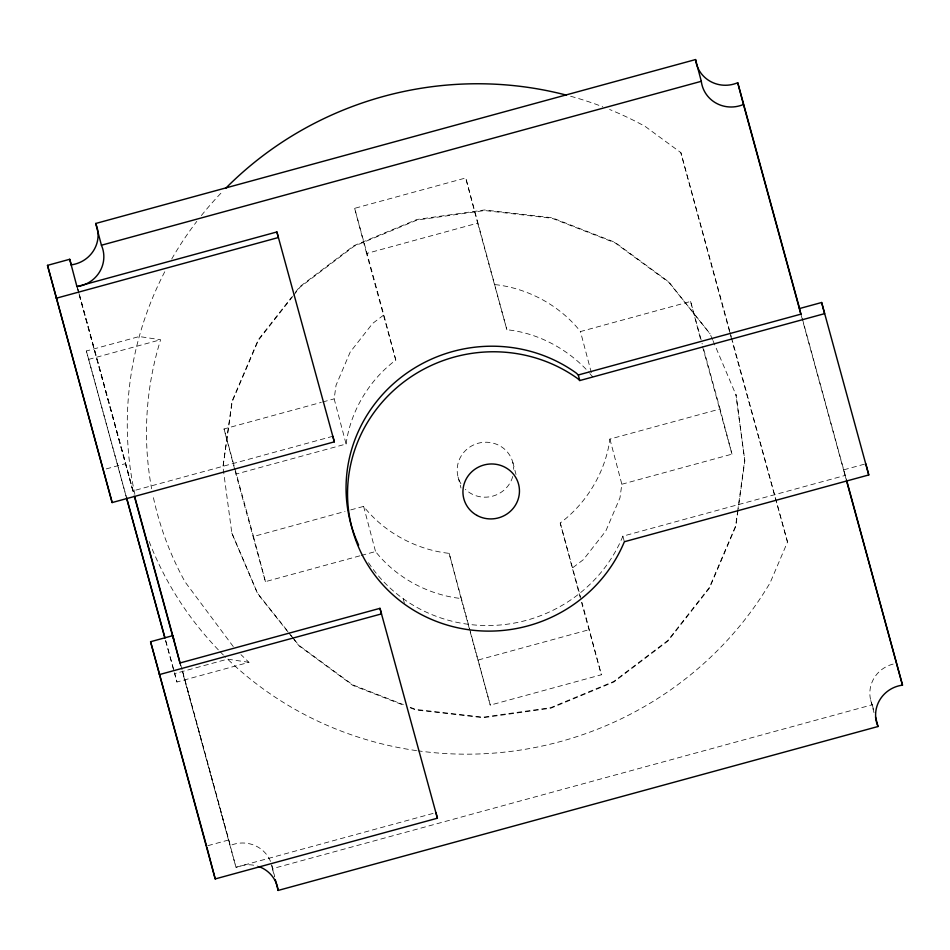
<?xml version="1.0" encoding="UTF-8"?>
<svg xmlns="http://www.w3.org/2000/svg" width="950" height="950" viewBox="0 0 950 950"><rect width="100%" height="100%" fill="white"/><g stroke="black" fill="none" stroke-linecap="round" stroke-linejoin="round"><path stroke-width="0.71" stroke-dasharray="4.75 3.56" d="M288.016 631.976L257.711 593.857L231.824 533.033L222.965 466.949L232.037 401.197L258.257 339.696L291.721 297.017M292.766 296.424L258.412 340.254L232.18 401.755L222.965 466.949M359.812 555.845L265.418 581.649L235.968 474.109L346.097 444.018L334.162 398.858L336.039 385.284L350.206 352.058L372.673 323.404L383.848 314.937L354.647 208.323L465.738 177.971L506.872 329.745C538.033 332.88 568.231 349.22 588.988 372.412M346.097 444.018C350.431 411.243 369.348 379.846 395.782 360.098L383.848 314.937M703.772 349.553L720.053 408.987L609.912 439.078C605.589 471.853 586.661 503.239 560.227 522.999L581.115 600.851M609.912 439.078L621.846 484.239L619.97 497.812L605.803 531.038L583.336 559.692L572.161 568.159M410.174 707.275L415.649 709.401L483.134 717.167L550.679 707.655L613.653 681.506L667.791 640.502L709.389 587.444L735.621 525.932L737.438 512.786M737.639 511.326L744.681 460.192L735.977 394.666L744.836 460.738L738.186 508.963M410.329 707.833L415.791 709.959L483.277 717.725L550.822 708.213L613.807 682.064L667.945 641.06L709.543 588.003L735.763 526.49L737.984 510.423M731.631 338.058L787.502 542.034L770.165 582.683A345.479 334.483 -14.8 0 1 418.036 750.832M295.331 292.41L299.856 286.639L353.994 245.634L416.979 219.486L484.512 209.974L552.009 217.74L614.852 242.25L668.764 281.853L710.078 333.842L712.536 339.803M293.669 295.272L300.01 287.197L354.136 246.192L417.121 220.044L484.666 210.532L552.152 218.298L615.006 242.808L668.919 282.411L710.078 333.842M395.782 360.098L366.581 253.484L477.672 223.131L465.738 177.971M126.124 496.434L86.367 350.989L139.246 336.537L160.609 339.732A328.463 318.001 -14.8 0 0 151.644 488.763M88.599 359.409L160.609 339.732M234.84 469.882L224.034 428.949L321.29 402.372M322.727 401.981L334.162 398.858M494.938 284.584C527.749 288.147 560.037 305.544 580.462 331.55L690.602 301.447L702.228 343.9M106.234 468.908L125.673 463.6L79.503 294.999M332.856 436.276L132.893 490.912L125.673 463.6M265.418 581.649L253.484 536.489L345.028 511.468M350.74 509.901L363.624 506.386C384.049 532.392 416.326 549.789 449.148 553.351L490.271 705.126L601.362 674.773L582.029 602.597M361.249 555.453L375.547 551.546C395.984 577.553 428.26 594.949 461.082 598.512L490.271 705.126M621.846 484.239L731.987 454.147L720.053 408.987M864.429 464.182L843.6 469.87L845.072 475.451L622.891 536.168A143.949 139.365 -14.8 0 1 502.194 624.803A143.949 139.365 -14.8 0 1 367.876 561.747M165.609 640.609L176.949 682.005L248.959 662.328L240.979 654.657M478.349 659.965L589.428 629.613M207.919 845.654L228.748 839.966L182.578 671.365M433.081 813.414L235.968 867.279L182.305 671.341M182.436 671.044L230.221 845.536A30.542 29.569 -14.8 0 1 272.389 868.692L872.266 704.769A30.542 29.569 -14.8 0 1 894.425 663.789M248.959 662.328L227.596 659.134L174.729 673.586L176.949 682.005M294.286 639.504L298.882 645.288L352.794 684.891L403.346 704.603M292.6 637.759L299.024 645.846L352.949 685.449L404.866 705.696M729.683 330.933L680.853 152.629L645.216 126.457A345.479 334.483 -14.8 0 0 609.615 109.499M589.831 373.492L592.396 376.711L580.462 331.55M231.824 533.033L257.569 593.299L289.702 633.733M290.617 634.885L293.372 638.352M288.931 633.139L291.686 636.607M233.273 646.582L185.167 582.053A328.463 318.001 -14.8 0 1 152.784 494.582M712.963 340.599L736.119 395.224M787.502 542.034L732.224 341.478M802.346 318.701L846.616 480.32M801.289 315.578L846.094 479.18M730.075 332.358L731.251 336.633M702.537 346.608L731.987 454.147M560.227 522.999L580.474 596.909M477.672 223.131L506.872 329.745M581.507 602.276L601.362 674.773M224.034 428.949L253.484 536.489M77.544 287.862L79.111 293.574M77.853 289.168L79.028 293.467M79.42 294.892L134.259 495.128M180.868 665.332L182.044 669.619M76.938 286.603L134.128 495.425M180.013 662.969L180.797 665.831M86.367 350.989L126.243 496.589M165.727 640.751L173.945 670.736M731.844 340.076L680.853 152.629M872.266 704.769L874.059 711.562M870.77 700.447L874 712.678M690.602 301.447L700.672 339.554M622.891 536.168L624.364 541.737M512.774 462.234L516.004 474.466M458.114 477.173L460.988 488.039M449.148 553.351L461.082 598.512M354.647 208.323L366.581 253.484M403.216 598.714L404.688 604.295M363.624 506.386L375.547 551.546M235.22 471.283L235.968 474.109M271.842 865.581L274.704 876.446M272.389 868.692L274.538 876.85M228.748 839.966L235.968 867.279L245.064 864.916A30.542 29.569 -14.8 0 1 257.83 866.222M416.563 750.631A345.479 334.483 -14.8 0 1 224.473 656.082M223.428 655.061A345.479 334.483 -14.8 0 1 219.319 650.893M218.31 649.836A345.479 334.483 -14.8 0 1 148.414 539.6M134.888 494.285A345.479 334.483 -14.8 0 1 165.3 270.702M171.689 259.053A345.479 334.483 -14.8 0 1 196.804 221.386M201.352 215.579A345.479 334.483 -14.8 0 1 222.727 191.33M570.629 96.259A345.479 334.483 -14.8 0 1 602.763 106.792M512.739 476.461A28.334 27.431 -14.8 0 1 465.405 489.392M460.928 483.764A28.334 27.431 -14.8 0 1 478.206 443.246A28.334 27.431 -14.8 0 1 513.712 469.336"/><path stroke-width="1.43" d="M71.191 264.86A30.542 29.569 -14.8 0 0 95.677 223.487L695.554 59.565A30.542 29.569 -14.8 0 0 737.722 82.721L799.615 308.691M332.856 436.276L334.329 441.845L112.147 502.562L47.5 265.359L69.718 259.279L76.938 286.603A30.542 29.569 -14.8 0 0 101.424 245.231L701.302 81.308A30.542 29.569 -14.8 0 0 743.47 104.464L801.052 314.711M76.938 286.603L276.889 231.954L334.329 441.845M56.193 298.252L278.362 237.536L276.889 231.954M821.643 302.504L824.588 313.654L579.761 380.558L577.695 378.599A143.949 139.365 -14.8 0 0 369.396 419.294A143.949 139.365 -14.8 0 0 425.921 616.871A143.949 139.365 -14.8 0 0 624.364 541.737L868.763 474.952L821.643 302.504L799.425 308.572L800.898 314.153L578.289 374.977L576.211 373.029A143.949 139.365 -14.8 0 0 400.14 378.088A143.949 139.365 -14.8 0 0 358.649 545.086M150.575 641.725L172.793 635.645L180.013 662.969L379.976 608.332L437.404 818.211L215.223 878.928L150.575 641.725L206.53 846.034M159.268 674.619L381.449 613.902L379.976 608.332M258.934 866.602A30.542 29.569 -14.8 0 1 278.136 890.435L878.014 726.512A30.542 29.569 -14.8 0 1 902.5 685.14L846.616 480.32M846.486 480.617L902.5 685.14M69.718 259.279L71.286 265.002M134.651 496.553L174.206 641.012M134.52 496.85L180.346 664.193M126.635 498.014L164.956 637.901M126.516 497.871L164.825 637.759M47.5 265.359L112.147 502.562M865.818 463.802L868.763 474.952M737.722 82.721L743.47 104.464M875.496 717.001L878.014 726.512M695.554 59.565L701.302 81.308M578.289 374.977L579.761 380.558M435.931 812.642L437.404 818.211M275.262 879.569L278.136 890.435M95.677 223.487L101.424 245.231M206.91 847.471L215.223 878.928M225.791 188.207A345.479 334.483 -14.8 0 1 566.39 95.131M476.995 515.434A28.334 27.431 -14.8 0 0 519.46 491.079A28.334 27.431 -14.8 0 0 477.126 467.827A28.334 27.431 -14.8 0 0 476.995 515.434"/></g></svg>
